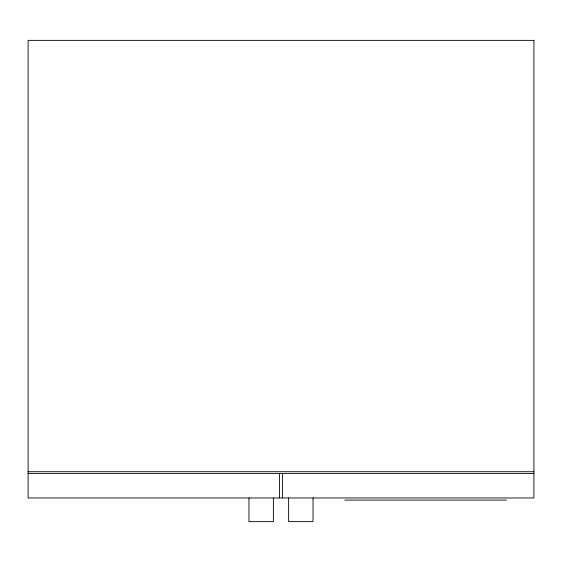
<?xml version="1.0" encoding="UTF-8"?>
<svg xmlns="http://www.w3.org/2000/svg" width="562" height="562" viewBox="0 0 562 562"><rect width="100%" height="100%" fill="white"/><g stroke="black" fill="none" stroke-linecap="round" stroke-linejoin="round"><path stroke-width="0.84" d="M28.1 471.729L533.9 471.729M28.1 473.562L533.9 473.562M344.759 500.103L506.446 500.103M313.034 497.967L313.034 521.634L288.629 521.634L288.629 497.967M282.524 473.562L282.524 497.967M279.476 473.562L279.476 497.967M273.371 497.967L273.371 521.634L248.966 521.634L248.966 497.967M533.9 40.366L28.1 40.366L28.1 497.967L533.9 497.967L533.9 40.366"/></g></svg>
